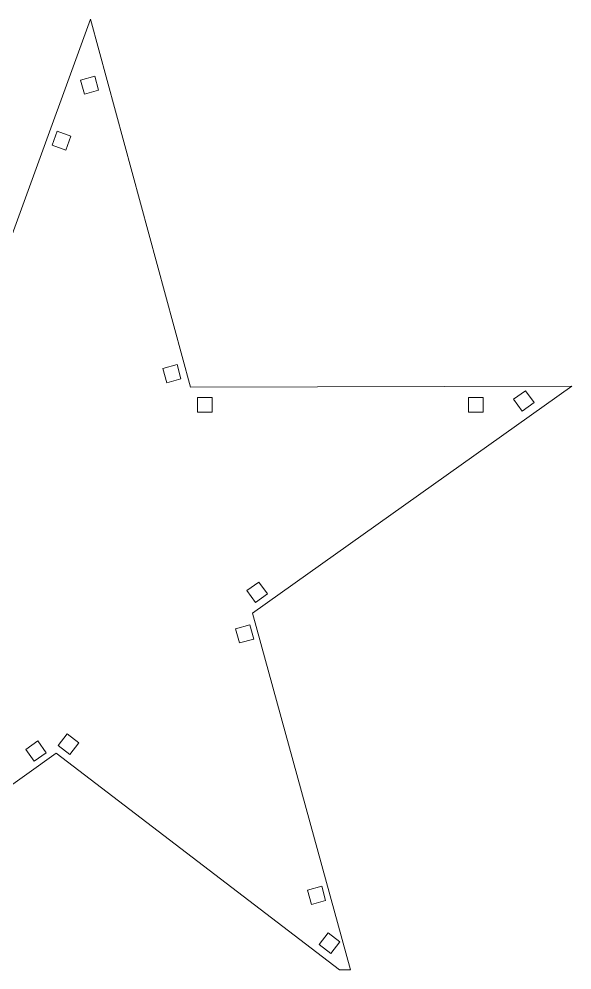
# Model space of a CAD drawing. Header units: centimetres. Extents: x -30.6 to 36.6, y -25.8 to 27.5.
# Drawn here: x 14.02 to 36.61, y -25.2 to 13.64 of the extents above; entities that cross this region are included whole.
import ezdxf

# ---------------------------------------------------------------- set-up
doc = ezdxf.new("R2010")
doc.units = ezdxf.units.CM
doc.header["$MEASUREMENT"] = 0
doc.layers.add('layer 1', color=7, linetype='Continuous')

msp = doc.modelspace()

# ---------------------------------------------------------------- linework, layer by layer
at = {"layer": 'layer 1', "color": 250, "lineweight": 9}
for points, knots in [([(27.11068, -25.19877), (27.11068, -25.19877), (27.56858, -25.19877), (27.56858, -25.19877), (27.56858, -25.19877), (27.56858, -25.19877), (23.55362, -10.62773), (23.55362, -10.62773), (23.55362, -10.62773), (23.55362, -10.62773), (36.60742, -1.35325), (36.60742, -1.35325), (36.60742, -1.35325), (36.60742, -1.35325), (21.0294, -1.39675), (21.0294, -1.39675), (21.0294, -1.39675), (21.0294, -1.39675), (16.9498, 13.63761), (16.9498, 13.63761), (16.9498, 13.63761), (16.9498, 13.63761), (11.45954, -1.40481), (11.45954, -1.40481), (11.45954, -1.40481), (11.45954, -1.40481), (-4.11556, -1.38757), (-4.11556, -1.38757), (-4.11556, -1.38757), (-4.11556, -1.38757), (8.06922, -10.64077), (8.06922, -10.64077), (8.06922, -10.64077), (8.06922, -10.64077), (2.6948, -25.19877), (2.6948, -25.19877), (2.6948, -25.19877), (2.6948, -25.19877), (3.17322, -25.19877), (3.17322, -25.19877), (3.17322, -25.19877), (3.17322, -25.19877), (15.54374, -16.34087), (15.54374, -16.34087), (15.54374, -16.34087), (15.54374, -16.34087), (27.11068, -25.19877), (27.11068, -25.19877)], [0, 0, 0, 0, 0.07692308, 0.07692308, 0.07692308, 0.07692308, 0.15384615, 0.15384615, 0.15384615, 0.15384615, 0.23076923, 0.23076923, 0.23076923, 0.23076923, 0.30769231, 0.30769231, 0.30769231, 0.30769231, 0.38461538, 0.38461538, 0.38461538, 0.38461538, 0.46153846, 0.46153846, 0.46153846, 0.46153846, 0.53846154, 0.53846154, 0.53846154, 0.53846154, 0.61538462, 0.61538462, 0.61538462, 0.61538462, 0.69230769, 0.69230769, 0.69230769, 0.69230769, 0.76923077, 0.76923077, 0.76923077, 0.76923077, 0.84615385, 0.84615385, 0.84615385, 0.84615385, 1, 1, 1, 1]), ([(17.11492, 11.30475), (17.11492, 11.30475), (17.27634, 10.72685), (17.27634, 10.72685), (17.27634, 10.72685), (17.27634, 10.72685), (16.69848, 10.56545), (16.69848, 10.56545), (16.69848, 10.56545), (16.69848, 10.56545), (16.537, 11.14331), (16.537, 11.14331), (16.537, 11.14331), (16.537, 11.14331), (17.11492, 11.30475), (17.11492, 11.30475)], [0, 0, 0, 0, 0.2, 0.2, 0.2, 0.2, 0.4, 0.4, 0.4, 0.4, 0.6, 0.6, 0.6, 0.6, 1, 1, 1, 1]), ([(15.37792, 8.49141), (15.37792, 8.49141), (15.58406, 9.05491), (15.58406, 9.05491), (15.58406, 9.05491), (15.58406, 9.05491), (16.14756, 8.84873), (16.14756, 8.84873), (16.14756, 8.84873), (16.14756, 8.84873), (15.94138, 8.28527), (15.94138, 8.28527), (15.94138, 8.28527), (15.94138, 8.28527), (15.37792, 8.49141), (15.37792, 8.49141)], [0, 0, 0, 0, 0.2, 0.2, 0.2, 0.2, 0.4, 0.4, 0.4, 0.4, 0.6, 0.6, 0.6, 0.6, 1, 1, 1, 1]), ([(20.47868, -0.47677), (20.47868, -0.47677), (20.64012, -1.05467), (20.64012, -1.05467), (20.64012, -1.05467), (20.64012, -1.05467), (20.06222, -1.21607), (20.06222, -1.21607), (20.06222, -1.21607), (20.06222, -1.21607), (19.90084, -0.63819), (19.90084, -0.63819), (19.90084, -0.63819), (19.90084, -0.63819), (20.47868, -0.47677), (20.47868, -0.47677)], [0, 0, 0, 0, 0.2, 0.2, 0.2, 0.2, 0.4, 0.4, 0.4, 0.4, 0.6, 0.6, 0.6, 0.6, 1, 1, 1, 1]), ([(35.05666, -2.02843), (35.05666, -2.02843), (34.56924, -2.37831), (34.56924, -2.37831), (34.56924, -2.37831), (34.56924, -2.37831), (34.21938, -1.89087), (34.21938, -1.89087), (34.21938, -1.89087), (34.21938, -1.89087), (34.70682, -1.54097), (34.70682, -1.54097), (34.70682, -1.54097), (34.70682, -1.54097), (35.05666, -2.02843), (35.05666, -2.02843)], [0, 0, 0, 0, 0.2, 0.2, 0.2, 0.2, 0.4, 0.4, 0.4, 0.4, 0.6, 0.6, 0.6, 0.6, 1, 1, 1, 1]), ([(21.31216, -1.81477), (21.31216, -1.81477), (21.91214, -1.81557), (21.91214, -1.81557), (21.91214, -1.81557), (21.91214, -1.81557), (21.91136, -2.41477), (21.91136, -2.41477), (21.91136, -2.41477), (21.91136, -2.41477), (21.31136, -2.41397), (21.31136, -2.41397), (21.31136, -2.41397), (21.31136, -2.41397), (21.31216, -1.81477), (21.31216, -1.81477)], [0, 0, 0, 0, 0.2, 0.2, 0.2, 0.2, 0.4, 0.4, 0.4, 0.4, 0.6, 0.6, 0.6, 0.6, 1, 1, 1, 1]), ([(32.38236, -1.81477), (32.38236, -1.81477), (32.98234, -1.81555), (32.98234, -1.81555), (32.98234, -1.81555), (32.98234, -1.81555), (32.98154, -2.41475), (32.98154, -2.41475), (32.98154, -2.41475), (32.98154, -2.41475), (32.38152, -2.41397), (32.38152, -2.41397), (32.38152, -2.41397), (32.38152, -2.41397), (32.38236, -1.81477), (32.38236, -1.81477)], [0, 0, 0, 0, 0.2, 0.2, 0.2, 0.2, 0.4, 0.4, 0.4, 0.4, 0.6, 0.6, 0.6, 0.6, 1, 1, 1, 1]), ([(24.1708, -9.84231), (24.1708, -9.84231), (23.68336, -10.19219), (23.68336, -10.19219), (23.68336, -10.19219), (23.68336, -10.19219), (23.3335, -9.70477), (23.3335, -9.70477), (23.3335, -9.70477), (23.3335, -9.70477), (23.82092, -9.35489), (23.82092, -9.35489), (23.82092, -9.35489), (23.82092, -9.35489), (24.1708, -9.84231), (24.1708, -9.84231)], [0, 0, 0, 0, 0.2, 0.2, 0.2, 0.2, 0.4, 0.4, 0.4, 0.4, 0.6, 0.6, 0.6, 0.6, 1, 1, 1, 1]), ([(23.60906, -11.68333), (23.60906, -11.68333), (23.44764, -11.10543), (23.44764, -11.10543), (23.44764, -11.10543), (23.44764, -11.10543), (22.86972, -11.26687), (22.86972, -11.26687), (22.86972, -11.26687), (22.86972, -11.26687), (23.03116, -11.84473), (23.03116, -11.84473), (23.03116, -11.84473), (23.03116, -11.84473), (23.60906, -11.68333), (23.60906, -11.68333)], [0, 0, 0, 0, 0.2, 0.2, 0.2, 0.2, 0.4, 0.4, 0.4, 0.4, 0.6, 0.6, 0.6, 0.6, 1, 1, 1, 1]), ([(14.65038, -16.67607), (14.65038, -16.67607), (15.1378, -16.32623), (15.1378, -16.32623), (15.1378, -16.32623), (15.1378, -16.32623), (14.78792, -15.83879), (14.78792, -15.83879), (14.78792, -15.83879), (14.78792, -15.83879), (14.3005, -16.18867), (14.3005, -16.18867), (14.3005, -16.18867), (14.3005, -16.18867), (14.65038, -16.67607), (14.65038, -16.67607)], [0, 0, 0, 0, 0.2, 0.2, 0.2, 0.2, 0.4, 0.4, 0.4, 0.4, 0.6, 0.6, 0.6, 0.6, 1, 1, 1, 1]), ([(16.10464, -16.39623), (16.10464, -16.39623), (15.62756, -16.03237), (15.62756, -16.03237), (15.62756, -16.03237), (15.62756, -16.03237), (15.99138, -15.55529), (15.99138, -15.55529), (15.99138, -15.55529), (15.99138, -15.55529), (16.46844, -15.91913), (16.46844, -15.91913), (16.46844, -15.91913), (16.46844, -15.91913), (16.10464, -16.39623), (16.10464, -16.39623)], [0, 0, 0, 0, 0.2, 0.2, 0.2, 0.2, 0.4, 0.4, 0.4, 0.4, 0.6, 0.6, 0.6, 0.6, 1, 1, 1, 1]), ([(26.54648, -22.35675), (26.54648, -22.35675), (26.38508, -21.77887), (26.38508, -21.77887), (26.38508, -21.77887), (26.38508, -21.77887), (25.8072, -21.94027), (25.8072, -21.94027), (25.8072, -21.94027), (25.8072, -21.94027), (25.96862, -22.51817), (25.96862, -22.51817), (25.96862, -22.51817), (25.96862, -22.51817), (26.54648, -22.35675), (26.54648, -22.35675)], [0, 0, 0, 0, 0.2, 0.2, 0.2, 0.2, 0.4, 0.4, 0.4, 0.4, 0.6, 0.6, 0.6, 0.6, 1, 1, 1, 1]), ([(26.75986, -24.52187), (26.75986, -24.52187), (26.28276, -24.15805), (26.28276, -24.15805), (26.28276, -24.15805), (26.28276, -24.15805), (26.64656, -23.68095), (26.64656, -23.68095), (26.64656, -23.68095), (26.64656, -23.68095), (27.1237, -24.04477), (27.1237, -24.04477), (27.1237, -24.04477), (27.1237, -24.04477), (26.75986, -24.52187), (26.75986, -24.52187)], [0, 0, 0, 0, 0.2, 0.2, 0.2, 0.2, 0.4, 0.4, 0.4, 0.4, 0.6, 0.6, 0.6, 0.6, 1, 1, 1, 1])]:
    msp.add_open_spline(points, degree=3, knots=knots, dxfattribs=at)

doc.saveas('drawing.dxf')
